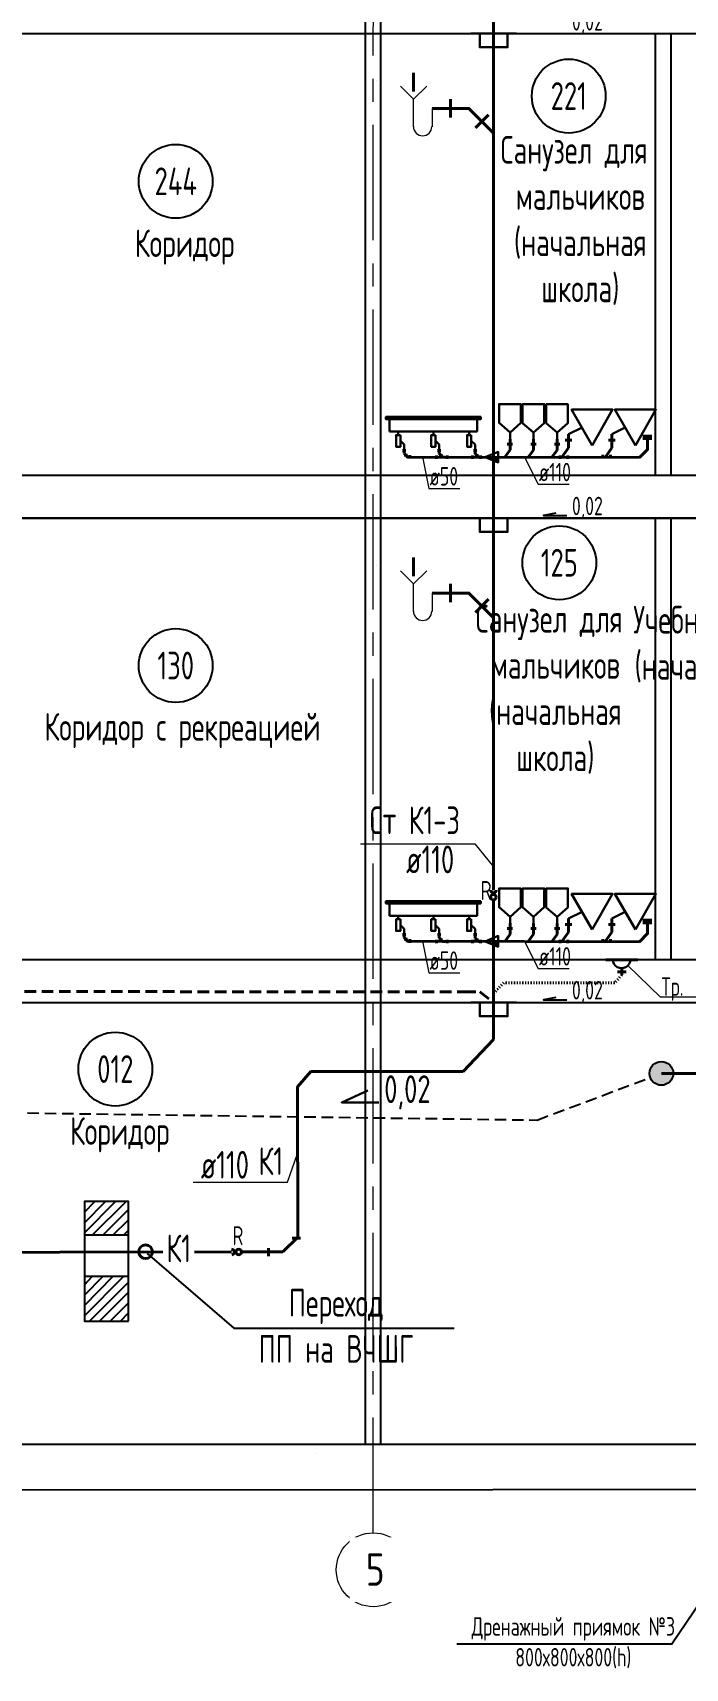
# Model space of a CAD drawing. Header units: millimetres. Extents: x -8689834 to 9419935, y -117443 to 166298.
# Drawn here: x -157798 to -150728, y -59613 to -41899 of the extents above; entities that cross this region are included whole.
import ezdxf
from ezdxf.enums import TextEntityAlignment as Align

# ---------------------------------------------------------------- set-up
doc = ezdxf.new("R2010")
doc.units = ezdxf.units.MM
doc.header["$MEASUREMENT"] = 0
for name, pattern in [('01_base$0$DASHED2', [0.375, 0.25, -0.125]), ('ACAD_ISO03W100', [30, 12, -18]), ('CENTER', [2, 1.25, -0.25, 0.25, -0.25])]:
    doc.linetypes.add(name, pattern=pattern)
doc.layers.get('0').update_dxf_attribs({"color": 250, "lineweight": 9})
for name, color, linetype in [('PDF _0', 7, 'Continuous'), ('PDF __ВК-Text VK', 7, 'Continuous'), ('PDF __ВК-Text В1', 7, 'Continuous'), ('PDF __ВК-В1', 5, 'Continuous'), ('PDF __ВК-К3', 7, 'Continuous'), ('PDF __ВК-переход', 7, 'Continuous'), ('PDF __ВК-переход с пл. на чуг.', 1, 'Continuous'), ('PDF __ВК-противопожарные муфты', 1, 'Continuous'), ('PDF __ВК-стены', 7, 'Continuous'), ('PDF __ВК-текст К2', 7, 'Continuous'), ('PDF __ВК-текст Канал', 7, 'Continuous'), ('PDF __К14', 3, 'Continuous'), ('PDF __Сантехника', 7, 'Continuous'), ('PDF _TEKSTBK', 7, 'Continuous'), ('АР_Кровля дорожки', 245, 'Continuous'), ('АР_Таблицы', 250, 'Continuous')]:
    doc.layers.add(name, color=color, linetype=linetype)
doc.layers.add('PDF __ВК-К1', color=7, linetype='Continuous', true_color=0xb80000)
for name, color, linetype, lineweight in [('АР_Маркер экспликации', 239, 'Continuous', 13), ('АР_Номер помещения', 1, 'Continuous', 25), ('АР_Оси', 195, 'Continuous', 9), ('АР_Помещения_площадь', 19, 'Continuous', 9), ('ВК_канализация', 32, 'Continuous', 15)]:
    doc.layers.add(name, color=color, linetype=linetype, lineweight=lineweight)
doc.styles.add('ISOCPEUR', font='isocpeur.ttf', dxfattribs={"width": 0.7})
doc.styles.get("Standard").update_dxf_attribs({"font": 'isocpeur.ttf', "width": 0.7})
doc.styles.add('ГОСТ 2.304', font='isocpeur.ttf', dxfattribs={"width": 0.7})

# ---------------------------------------------------------------- blocks, each defined once
blk = doc.blocks.new('*U1662')
at = {"layer": 'АР_Номер помещения', "color": 7}
blk.add_circle((-15720, 4793), 400, dxfattribs=at)
at = {"layer": 'АР_Помещения_площадь', "color": 7}
blk.add_line((-13545, 633), (-13545, 633), dxfattribs=at)
at = {"color": 7, "style": 'ISOCPEUR', "width": 0.7, "flags": 1}
blk.add_attdef('КАТЕГОРИЯ', (-499, -2092), '', height=250, dxfattribs=at)
at = {"layer": 'АР_Номер помещения', "color": 7, "style": 'ISOCPEUR', "width": 0.7}
blk.add_attdef('НОМЕР_ПОМЕЩЕНИЯ', text='', height=300, dxfattribs=at).set_placement((-15720, 4793), align=Align.MIDDLE_CENTER)
at = {"layer": 'АР_Помещения_площадь', "color": 7, "lineweight": 30, "width": 0.7, "flags": 104}
blk.add_attdef('ИМЯ_ПОМЕЩЕНИЯ', text='', height=100, dxfattribs=at).set_placement((158, 1217), align=Align.MIDDLE_CENTER)
at = {"layer": 'АР_Помещения_площадь', "color": 7, "style": 'ISOCPEUR', "width": 0.7}
blk.add_attdef('ПЛОЩАДЬ_ПОМЕЩЕНИЯ', text='', height=200, dxfattribs=at).set_placement((-13540, 880), align=Align.MIDDLE_RIGHT)

msp = doc.modelspace()

# ---------------------------------------------------------------- hatches: boundary and pattern name
at = {"layer": 'АР_Кровля дорожки', "ltscale": 500, "true_color": 0x000000}
h = msp.add_hatch(color=18, dxfattribs=at)
h.dxf.hatch_style = 1
edge = h.paths.add_edge_path()
edge.add_arc((-150987.9, -53169.7), 129, 0, 360)

# ---------------------------------------------------------------- linework, layer by layer
at = {"layer": 'PDF _0', "color": 3, "lineweight": 30}
msp.add_arc((-151418.4, -51936.7), 95.2, 179.99999, 0.00001, dxfattribs=at)
msp.add_arc((-151418.4, -51936.7), 95.2, 179.99999, 0.00001, dxfattribs=at)
at = {"layer": 'PDF __ВК-Text VK', "lineweight": 30}
msp.add_lwpolyline([(-154166.4, -53354.4), (-154449.2, -53483.9), (-154046.4, -53483.9)], dxfattribs=at)
at = {"layer": 'PDF __ВК-Text В1', "lineweight": 25}
for points in [[(-152129.2, -47104), (-152265.5, -47127), (-152012.2, -47127)], [(-152129.2, -52348.8), (-152265.5, -52371.9), (-152012.2, -52371.9)]]:
    msp.add_lwpolyline(points, dxfattribs=at)
at = {"layer": 'PDF __ВК-В1', "color": 244, "lineweight": 40, "true_color": 0x991b1e}
for points in [[(-152805.6, -51185), (-152805.4, -35018.8)], [(-152806.6, -52802.6), (-152806.5, -51291.7)]]:
    msp.add_lwpolyline(points, dxfattribs=at)
at = {"layer": 'PDF __ВК-К1', "lineweight": 40}
for points in [[(-153270.7, -42617.2), (-153270.7, -42816.2)], [(-153270.7, -42718.8), (-153469.7, -42718.8)], [(-153270.7, -42718.8), (-153071.8, -42718.8), (-152805.1, -42985.5)], [(-152860.1, -42786.6), (-152999.8, -42930.5)], [(-153270.7, -47968), (-153469.7, -47968)], [(-153270.7, -47866.4), (-153270.7, -48065.3)], [(-153270.7, -47968), (-153071.8, -47968), (-152805.1, -48234.6)], [(-152860.1, -48035.7), (-152999.8, -48179.6)], [(-151589.8, -51938.8), (-151242.7, -51938.8)]]:
    msp.add_lwpolyline(points, dxfattribs=at)
at = {"layer": 'PDF __ВК-К1', "color": 244, "lineweight": 40, "true_color": 0x991b1e}
for points in [[(-152599.2, -46354.9), (-152657.2, -46354.9)], [(-152626.9, -46299.7), (-152626.9, -46418.4)], [(-152344, -46355.5), (-152402, -46355.5)], [(-152371.6, -46300.3), (-152371.6, -46419)], [(-152088.8, -46356.1), (-152146.8, -46356.1)], [(-152116.4, -46300.9), (-152116.4, -46419.6)], [(-151992, -46395.9), (-152064.5, -46497.4)], [(-151957.4, -46313), (-152030, -46313)], [(-151992, -46247.4), (-151992, -46395.9)], [(-151523.7, -46395.9), (-151596.3, -46498.5)], [(-151489.2, -46313), (-151561.7, -46313)], [(-151523.7, -46247.4), (-151523.7, -46395.9)], [(-151224.5, -46499.4), (-151137, -46411.9), (-151137, -46293.2)], [(-151186.8, -46267.1), (-151089.6, -46267.1)], [(-151186.8, -46293.2), (-151089.6, -46293.2)], [(-153792.2, -46422.8), (-153755.8, -46422.8)], [(-153774.8, -46454.2), (-153774.8, -46417.8)], [(-153713.9, -46494.6), (-153738.2, -46494.6), (-153774.8, -46454.2)], [(-153774.8, -46473.3), (-153738.4, -46473.3)], [(-153714.1, -46509.7), (-153714.1, -46473.3)], [(-153422.7, -46478.4), (-153422.7, -46514.8)], [(-153412.3, -46422.8), (-153375.8, -46422.8)], [(-153393.2, -46458), (-153393.2, -46421.6)], [(-153334.2, -46495.4), (-153356.7, -46495.4), (-153393.2, -46458)], [(-153393.2, -46477.1), (-153356.8, -46477.1)], [(-153309, -46478.4), (-153309, -46514.8)], [(-153034.1, -46478.4), (-153034.1, -46514.8)], [(-153023.7, -46422.8), (-152987.2, -46422.8)], [(-153004.6, -46459.3), (-153004.6, -46422.8)], [(-152945.6, -46496.3), (-152968.1, -46496.3), (-153004.6, -46459.3)], [(-153004.6, -46478.4), (-152968.1, -46478.4)], [(-152945.6, -46514.8), (-152945.6, -46478.4)], [(-152626.9, -46418.4), (-152684.8, -46495.7)], [(-152371.6, -46419), (-152429.6, -46496.3)], [(-152116.4, -46419.6), (-152174.4, -46496.9)], [(-152085.1, -46515.6), (-152085.1, -46479.2)], [(-152001.4, -46515.6), (-152001.4, -46479.2)], [(-151620.8, -46506.8), (-151620.8, -46470.4)], [(-151537, -46506.8), (-151537, -46470.4)], [(-152626.9, -51544.6), (-152626.9, -51663.3)], [(-152371.6, -51545.2), (-152371.6, -51663.9)], [(-152116.4, -51545.8), (-152116.4, -51664.5)], [(-151992, -51492.3), (-151992, -51640.8)], [(-151523.7, -51492.3), (-151523.7, -51640.8)], [(-151224.5, -51744.3), (-151137, -51656.7), (-151137, -51538.1)], [(-151186.8, -51512), (-151089.6, -51512)], [(-151186.8, -51538.1), (-151089.6, -51538.1)], [(-153792.2, -51667.7), (-153755.8, -51667.7)], [(-153774.8, -51699.1), (-153774.8, -51662.6)], [(-153713.9, -51739.4), (-153738.2, -51739.4), (-153774.8, -51699.1)], [(-153774.8, -51718.2), (-153738.4, -51718.2)], [(-153714.1, -51754.6), (-153714.1, -51718.2)], [(-153422.7, -51723.2), (-153422.7, -51759.7)], [(-153412.3, -51667.7), (-153375.8, -51667.7)], [(-153393.2, -51702.9), (-153393.2, -51666.4)], [(-153334.2, -51740.3), (-153356.7, -51740.3), (-153393.2, -51702.9)], [(-153393.2, -51722), (-153356.8, -51722)], [(-153309, -51723.2), (-153309, -51759.7)], [(-153034.1, -51723.2), (-153034.1, -51759.7)], [(-153023.7, -51667.7), (-152987.2, -51667.7)], [(-153004.6, -51704.2), (-153004.6, -51667.7)], [(-152945.6, -51741.2), (-152968.1, -51741.2), (-153004.6, -51704.2)], [(-153004.6, -51723.2), (-152968.1, -51723.2)], [(-152945.6, -51759.7), (-152945.6, -51723.2)], [(-152626.9, -51663.3), (-152684.8, -51740.6)], [(-152599.2, -51599.8), (-152657.2, -51599.8)], [(-152371.6, -51663.9), (-152429.6, -51741.2)], [(-152344, -51600.4), (-152402, -51600.4)], [(-152116.4, -51664.5), (-152174.4, -51741.8)], [(-152088.8, -51601), (-152146.8, -51601)], [(-152085.1, -51760.5), (-152085.1, -51724.1)], [(-151992, -51640.8), (-152064.5, -51742.3)], [(-151957.4, -51557.9), (-152030, -51557.9)], [(-152001.4, -51760.5), (-152001.4, -51724.1)], [(-151620.8, -51751.7), (-151620.8, -51715.3)], [(-151523.7, -51640.8), (-151596.3, -51743.4)], [(-151489.2, -51557.9), (-151561.7, -51557.9)], [(-151537, -51751.7), (-151537, -51715.3)], [(-151589.8, -51938.8), (-151242.7, -51938.8)], [(-151369.7, -52070), (-151462.9, -52070)], [(-151369.7, -52070), (-151462.9, -52070)], [(-151416.3, -52103.9), (-151415.6, -52031.9)], [(-155244.2, -55061.6), (-155244.2, -55150.5)], [(-154926.8, -54942.9), (-155087.5, -55103.9)], [(-154986, -54955.7), (-154897.1, -54955.6)], [(-156387.1, -55104.4), (-158626.4, -55109.5)], [(-155642.6, -55104.7), (-156044.2, -55104.3)], [(-155087.5, -55103.9), (-155535.9, -55104)]]:
    msp.add_lwpolyline(points, dxfattribs=at)
at = {"layer": 'PDF __ВК-К1', "color": 244, "linetype": 'ACAD_ISO03W100', "lineweight": 40, "true_color": 0x991b1e}
msp.add_lwpolyline([(-151416.3, -52103.9), (-151492.5, -52188.5), (-152694, -52188.5), (-152804, -52302.8)], dxfattribs=at)
at = {"layer": 'PDF __ВК-К3', "lineweight": 25}
msp.add_lwpolyline([(-156759.3, -55853.8), (-156759.8, -54558.5), (-157238.2, -54558.7), (-157237.6, -55854)], close=True, dxfattribs=at)
for points in [[(-157238.2, -54562.9), (-157233.9, -54558.7)], [(-157238.1, -54787.3), (-157009.6, -54558.6)], [(-157238.1, -54673), (-157123.9, -54558.6)], [(-157238, -54897.3), (-156899.5, -54558.5)], [(-157153.3, -54922.7), (-156785.2, -54558.5)], [(-157039.1, -54922.6), (-156759.8, -54643.1)], [(-156929, -54922.6), (-156759.7, -54757.4)], [(-156814.7, -54922.5), (-156759.7, -54867.5)], [(-156759.7, -54922.5), (-157238, -54922.7)], [(-156759.5, -55371.2), (-157237.8, -55371.4)], [(-157237.8, -55460.3), (-157153.2, -55371.4)], [(-157237.7, -55794.7), (-156814.5, -55371.3)], [(-157237.7, -55684.7), (-156928.8, -55371.3)], [(-157237.7, -55570.4), (-157038.9, -55371.3)], [(-157182.6, -55854), (-156759.5, -55430.5)], [(-157072.5, -55853.9), (-156759.4, -55540.6)], [(-156958.2, -55853.9), (-156759.4, -55654.8)], [(-156848.2, -55853.8), (-156759.3, -55764.9)]]:
    msp.add_lwpolyline(points, dxfattribs=at)
at = {"layer": 'PDF __ВК-переход', "lineweight": 25}
for points in [[(-152756.1, -46555.1), (-152756.1, -46436.6), (-152895.8, -46495.8), (-152756.1, -46555.1), (-152756.1, -46436.6), (-152895.8, -46495.8), (-152756.1, -46555.1), (-152895.8, -46495.8), (-152756.1, -46436.6)], [(-152756.1, -51800), (-152756.1, -51681.4), (-152895.8, -51740.7), (-152756.1, -51800), (-152756.1, -51681.4), (-152895.8, -51740.7), (-152756.1, -51800), (-152895.8, -51740.7), (-152756.1, -51681.4)]]:
    msp.add_lwpolyline(points, close=True, dxfattribs=at)
at = {"layer": 'PDF __ВК-переход с пл. на чуг.', "lineweight": 40}
msp.add_circle((-156575.5, -55102.4), 74.1, dxfattribs=at)
at = {"layer": 'PDF __ВК-противопожарные муфты', "lineweight": 30}
for points in [[(-153052.2, -41908.3), (-152806.6, -41908.3), (-152556.9, -41908.3)], [(-152954.8, -41908.3), (-152954.8, -42056.5), (-152654.2, -42056.5), (-152654.2, -41908.3)], [(-153052.2, -47157.4), (-152806.6, -47157.4), (-152556.9, -47157.4)], [(-152954.8, -47157.4), (-152954.8, -47305.6), (-152654.2, -47305.6), (-152654.2, -47157.4)], [(-153052.2, -52402.3), (-152806.6, -52402.3), (-152556.9, -52402.3)], [(-152954.8, -52402.3), (-152954.8, -52550.5), (-152654.2, -52550.5), (-152654.2, -52402.3)]]:
    msp.add_lwpolyline(points, dxfattribs=at)
at = {"layer": 'PDF __ВК-стены', "color": 18, "lineweight": 25, "true_color": 0x000000}
for points in [[(-154197.9, -30487.3), (-154197.9, -57185.8)], [(-154028.6, -30487.3), (-154028.6, -57185.8)], [(-171417.8, -41908.3), (-116540.8, -41908.3)], [(-171417.8, -41908.3), (-116540.8, -41908.3)], [(-151053.3, -41908.3), (-151053.3, -46691.8)], [(-150884, -41908.3), (-150884, -46691.8)], [(-171417.8, -46691.8), (-116540.8, -46691.8)], [(-171417.8, -47153.2), (-116540.8, -47153.2)], [(-171417.8, -47157.4), (-116540.8, -47157.4)], [(-151053.3, -47153.2), (-151053.3, -51936.7)], [(-150884, -47153.2), (-150884, -51936.7)], [(-171417.8, -51936.7), (-116540.8, -51936.7)], [(-171417.8, -52402.3), (-116540.8, -52402.3)], [(-171417.8, -52402.3), (-116540.8, -52402.3)], [(-171130, -57185.8), (-116540.8, -57185.8)], [(-251262.1, -57746.2), (-116540.8, -57651.4)]]:
    msp.add_lwpolyline(points, dxfattribs=at)
at = {"layer": 'PDF __ВК-текст К2', "lineweight": 25}
msp.add_lwpolyline([(-150168.8, -58312.1), (-150874, -59351.4), (-150922.1, -59351.4), (-153203.5, -59351.4)], dxfattribs=at)
at = {"layer": 'PDF __ВК-текст Канал', "lineweight": 25}
msp.add_lwpolyline([(-156556.4, -55121.4), (-155620.6, -55929.5), (-155569.8, -55929.5), (-153233.1, -55928.5)], dxfattribs=at)
at = {"layer": 'PDF __К14', "lineweight": 40}
for points in [[(-153672.9, -42536.8), (-153672.9, -42333.6)], [(-153672.9, -47785.9), (-153672.9, -47582.7)]]:
    msp.add_lwpolyline(points, dxfattribs=at)
at = {"layer": 'PDF __Сантехника', "lineweight": 30}
for points in [[(-152626.9, -46299.7), (-152626.9, -46227.9), (-152510.9, -46125.8), (-152510.9, -45921.4), (-152745.6, -45921.4), (-152745.6, -46125.8), (-152626.9, -46227.9)], [(-152371.6, -46300.3), (-152371.6, -46228.5), (-152255.7, -46126.4), (-152255.7, -45922), (-152490.4, -45922), (-152490.4, -46126.4), (-152371.6, -46228.5)], [(-152116.4, -46300.9), (-152116.4, -46229.1), (-152000.5, -46126.9), (-152000.5, -45922.6), (-152235.2, -45922.6), (-152235.2, -46126.9), (-152116.4, -46229.1)], [(-153932.8, -46218.1), (-153932.8, -46084.5)], [(-153759.3, -46084.5), (-153932.8, -46084.5)], [(-153932.8, -46218.1), (-152982, -46218.1)], [(-153837.3, -46218.1), (-153837.3, -46256.3)], [(-153457.4, -46218.1), (-153457.4, -46256.3)], [(-153068.8, -46218.1), (-153068.8, -46256.3)], [(-152982, -46218.1), (-152982, -46084.5)], [(-151846.9, -46174.9), (-151992, -46247.4)], [(-151378.6, -46174.9), (-151523.7, -46247.4)], [(-153774.9, -46360.4), (-153814.8, -46320.5)], [(-153774.9, -46422.8), (-153774.9, -46360.4)], [(-153393.2, -46360.4), (-153434.8, -46320.5)], [(-153393.2, -46422.8), (-153393.2, -46360.4)], [(-153004.6, -46360.4), (-153046.2, -46320.5)], [(-153004.6, -46422.8), (-153004.6, -46360.4)], [(-152626.9, -51544.6), (-152626.9, -51472.8), (-152510.9, -51370.6), (-152510.9, -51166.3), (-152745.6, -51166.3), (-152745.6, -51370.6), (-152626.9, -51472.8)], [(-152371.6, -51545.2), (-152371.6, -51473.4), (-152255.7, -51371.2), (-152255.7, -51166.9), (-152490.4, -51166.9), (-152490.4, -51371.2), (-152371.6, -51473.4)], [(-152116.4, -51545.8), (-152116.4, -51474), (-152000.5, -51371.8), (-152000.5, -51167.5), (-152235.2, -51167.5), (-152235.2, -51371.8), (-152116.4, -51474)], [(-153932.8, -51463), (-153932.8, -51329.4)], [(-153759.3, -51329.4), (-153932.8, -51329.4)], [(-152982, -51463), (-152982, -51329.4)], [(-153932.8, -51463), (-152982, -51463)], [(-153837.3, -51463), (-153837.3, -51501.2)], [(-153457.4, -51463), (-153457.4, -51501.2)], [(-153068.8, -51463), (-153068.8, -51501.2)], [(-151846.9, -51419.7), (-151992, -51492.3)], [(-151378.6, -51419.7), (-151523.7, -51492.3)], [(-153774.9, -51605.3), (-153814.8, -51565.4)], [(-153774.9, -51667.7), (-153774.9, -51605.3)], [(-153393.2, -51605.3), (-153434.8, -51565.4)], [(-153393.2, -51667.7), (-153393.2, -51605.3)], [(-153004.6, -51605.3), (-153046.2, -51565.4)], [(-153004.6, -51667.7), (-153004.6, -51605.3)]]:
    msp.add_lwpolyline(points, dxfattribs=at)
for points in [[(-151736.4, -46368.3), (-151515.3, -45981.4), (-151960.9, -45981.4)], [(-151268.1, -46368.3), (-151047, -45981.4), (-151492.6, -45981.4)], [(-152943.9, -46060.3), (-153970.9, -46060.3), (-153970.9, -46084.5), (-152943.9, -46084.5)], [(-153814.8, -46256.3), (-153861.6, -46256.3), (-153861.6, -46382.9), (-153814.8, -46382.9)], [(-153434.8, -46256.3), (-153479.9, -46256.3), (-153479.9, -46382.9), (-153434.8, -46382.9)], [(-153046.2, -46256.3), (-153091.3, -46256.3), (-153091.3, -46382.9), (-153046.2, -46382.9)], [(-152943.9, -51305.1), (-153970.9, -51305.1), (-153970.9, -51329.4), (-152943.9, -51329.4)], [(-151736.4, -51613.2), (-151515.3, -51226.3), (-151960.9, -51226.3)], [(-151268.1, -51613.2), (-151047, -51226.3), (-151492.6, -51226.3)], [(-153814.8, -51501.2), (-153861.6, -51501.2), (-153861.6, -51627.8), (-153814.8, -51627.8)], [(-153434.8, -51501.2), (-153479.9, -51501.2), (-153479.9, -51627.8), (-153434.8, -51627.8)], [(-153046.2, -51501.2), (-153091.3, -51501.2), (-153091.3, -51627.8), (-153046.2, -51627.8)]]:
    msp.add_lwpolyline(points, close=True, dxfattribs=at)
at = {"layer": 'PDF _TEKSTBK', "lineweight": 18}
for points in [[(-153672.9, -42617.2), (-153812.5, -42477.6)], [(-153672.9, -42917.8), (-153672.9, -42617.2), (-153528.9, -42477.6)], [(-153469.7, -42718.8), (-153469.7, -42917.8)], [(-153672.9, -47866.4), (-153812.5, -47726.7)], [(-153672.9, -48166.9), (-153672.9, -47866.4), (-153528.9, -47726.7)], [(-153469.7, -47968), (-153469.7, -48166.9)]]:
    msp.add_lwpolyline(points, dxfattribs=at)
for centre in [(-153573.4, -42915.7), (-153573.4, -48164.8)]:
    msp.add_arc(centre, 99.5, 180.00001, 359.99999, dxfattribs=at)
at = {"layer": 'АР_Кровля дорожки', "color": 244, "linetype": '01_base$0$DASHED2', "lineweight": 40, "ltscale": 500, "true_color": 0x991b1e}
msp.add_lwpolyline([(-168594.3, -51936.7), (-168594.3, -51936.7), (-168594.3, -52151.7), (-168386.9, -52276.4), (-153121.6, -52287.3), (-152953.2, -52286.6), (-152806.6, -52402.3)], dxfattribs=at)
at = {"layer": 'АР_Кровля дорожки', "color": 7, "linetype": '01_base$0$DASHED2', "ltscale": 500}
msp.add_lwpolyline([(-176603.1, -53338.6), (-152333.1, -53675.6), (-151108.6, -53215.1)], dxfattribs=at)
at = {"layer": 'АР_Кровля дорожки', "color": 244, "lineweight": 40, "ltscale": 500, "true_color": 0x991b1e}
msp.add_lwpolyline([(-153135, -53151.1), (-154785.2, -53149)], dxfattribs=at)
at = {"layer": 'АР_Кровля дорожки', "color": 7, "ltscale": 500}
msp.add_circle((-150987.9, -53169.7), 129, dxfattribs=at)
at = {"layer": 'АР_Оси', "color": 18, "ltscale": 0.5, "true_color": 0x000000}
msp.add_circle((-154108.9, -58546.7), 400, dxfattribs=at)
at = {"layer": 'ВК_канализация', "color": 244, "lineweight": 40, "ltscale": 500, "true_color": 0x991b1e}
for points in [[(-153713.9, -46494.6), (-151224.5, -46499.4)], [(-152756.1, -46495.8), (-152806.6, -46551.3)], [(-152806.2, -51231.7), (-152806, -51215)], [(-153713.9, -51739.4), (-151224.5, -51744.3)], [(-152756.1, -51740.7), (-152806.6, -51796.2)], [(-152806.6, -52803.4), (-153135, -53151.1)], [(-154926.8, -54942.9), (-154930.2, -53316.9), (-154785.2, -53149)], [(-150987.9, -53169.7), (-146359.6, -53170.3)], [(-155595.9, -55104.3), (-155612.6, -55104.5)]]:
    msp.add_lwpolyline(points, dxfattribs=at)
at = {"layer": 'ВК_канализация', "color": 18, "lineweight": 13, "ltscale": 500, "true_color": 0x000000}
for points in [[(-153573.5, -46494.2), (-153506.8, -46836.1), (-153171.5, -46836.1)], [(-152470.7, -46497), (-152322.5, -46790.1), (-151987.3, -46790.1)], [(-154245.9, -50682.4), (-153006.9, -50682.4), (-152806.6, -50933.6)], [(-153573.5, -51739.1), (-153506.8, -52081), (-153171.5, -52081)], [(-152470.7, -51741.8), (-152322.5, -52034.9), (-151987.3, -52034.9)], [(-150370.7, -52344.7), (-150995.6, -52344.7), (-151349.9, -52002.8)], [(-156061, -54349.8), (-155037.1, -54349.4), (-154932.2, -54047.5)]]:
    msp.add_lwpolyline(points, dxfattribs=at)
at = {"layer": 'ВК_канализация', "color": 244, "lineweight": 40, "ltscale": 500, "true_color": 0x991b1e}
for centre in [(-152806.6, -51261.7), (-155565.9, -55104.1)]:
    msp.add_circle(centre, 30, dxfattribs=at)
for centre, start, end in [((-152805.6, -51185), 179.27075, 359.27075), ((-155642.6, -55104.7), 270.50316, 90.50316)]:
    msp.add_arc(centre, 30, start, end, dxfattribs=at)

# ---------------------------------------------------------------- block references
at = {"layer": 'АР_Маркер экспликации', "color": 7}
ref = msp.add_blockref('*U1662', (-140528.4, -43052.4), dxfattribs=at)
ref.add_attrib('НОМЕР_ПОМЕЩЕНИЯ', '347', dxfattribs={"layer": 'АР_Номер помещения', "color": 7, "height": 300, "style": 'ISOCPEUR', "width": 0.7}).set_placement((-156248.2, -38259), align=Align.MIDDLE_CENTER)
ref = msp.add_blockref('*U1662', (-136271, -47378.1), dxfattribs=at)
ref.add_attrib('НОМЕР_ПОМЕЩЕНИЯ', '221', dxfattribs={"layer": 'АР_Номер помещения', "color": 7, "height": 300, "style": 'ISOCPEUR', "width": 0.7}).set_placement((-151990.7, -42584.7), align=Align.MIDDLE_CENTER)
ref = msp.add_blockref('*U1662', (-140528.4, -48301.5), dxfattribs=at)
ref.add_attrib('НОМЕР_ПОМЕЩЕНИЯ', '244', dxfattribs={"layer": 'АР_Номер помещения', "color": 7, "height": 300, "style": 'ISOCPEUR', "width": 0.7}).set_placement((-156248.2, -43508.1), align=Align.MIDDLE_CENTER)
ref = msp.add_blockref('*U1662', (-136373.3, -52432.9), dxfattribs=at)
ref.add_attrib('НОМЕР_ПОМЕЩЕНИЯ', '125', dxfattribs={"layer": 'АР_Номер помещения', "color": 7, "height": 300, "style": 'ISOCPEUR', "width": 0.7}).set_placement((-152093, -47639.6), align=Align.MIDDLE_CENTER)
ref = msp.add_blockref('*U1662', (-140528.4, -53546.4), dxfattribs=at)
ref.add_attrib('НОМЕР_ПОМЕЩЕНИЯ', '130', dxfattribs={"layer": 'АР_Номер помещения', "color": 7, "height": 300, "style": 'ISOCPEUR', "width": 0.7}).set_placement((-156248.2, -48753), align=Align.MIDDLE_CENTER)
ref = msp.add_blockref('*U1662', (-141183.2, -57916.5), dxfattribs=at)
ref.add_attrib('НОМЕР_ПОМЕЩЕНИЯ', '012', dxfattribs={"layer": 'АР_Номер помещения', "color": 7, "height": 300, "style": 'ISOCPEUR', "width": 0.7}).set_placement((-156902.9, -53123.2), align=Align.MIDDLE_CENTER)

# ---------------------------------------------------------------- texts
at = {"layer": 'АР_Таблицы', "ltscale": 100, "attachment_point": 4, "style": 'ISOCPEUR'}
for s, insert, char_height, width in [('\\pxi-1,l1,t1,5;0,02', (-151956.5, -41798.9), 200, 7500), ('\\pxi-1,l1,qc,t1,5;Санузел для\\P мальчиков\\P (начальная\\P школа)', (-153477.5, -43931.9), 300, 3089.672), ('\\pxi-1,l1,t1,5;Коридор ', (-156691.1, -44219.7), 300, 9470.463), ('\\pxi-1,l1,t1,5;ø110', (-152314.7, -46657.4), 200, 7500), ('\\pxi-1,l1,t1,5;ø50', (-153499, -46703.4), 200, 7500), ('\\pxi-1,l1,t1,5;0,02', (-151956.5, -47048), 200, 7500), ('\\pxi-1,l1,qc,t1,5;Санузел для\\P мальчиков\\P (начальная\\P школа)', (-153747.6, -49010.7), 300, 3089.672), ('\\pxi-1,l1,qc,t1,5;Учебные кабинеты \\P(начальная школа)', (-152058.6, -48521.2), 300, 3979.825), ('\\pxi-1,l1,t1,5;Коридор с рекреацией', (-157671.1, -49456.8), 300, 9470.463), ('\\pxi-1,l1,t1,5;Ст К1-3', (-154146.9, -50429.3), 300, 7500), ('\\pxi-1,l1,t1,5;ø110', (-153753.3, -50852.8), 300, 7500), ('\\pxi-1,l1,t1,5;ø50', (-153499, -51948.3), 200, 7500), ('\\pxi-1,l1,t1,5;ø110', (-152314.7, -51902.3), 200, 7500), ('\\pxi-1,l1,t1,5;0,02', (-151956.5, -52292.9), 200, 7500), ('\\pxi-1,l1,t1,5;Коридор ', (-157394, -53834.9), 300, 9470.463)]:
    msp.add_mtext(s, dxfattribs=dict(at, insert=insert, char_height=char_height, width=width))
at = {"layer": 'ВК_канализация', "color": 18, "ltscale": 100, "true_color": 0x000000, "attachment_point": 4, "style": 'ISOCPEUR'}
for s, insert, char_height, width in [('R', (-152945.8, -51189.1), 205.4, 5730.034), ('Тр.', (-150986.7, -52256.3), 200, 5891.51), ('0,02', (-153990.1, -53376.1), 300, 5891.51), ('R', (-155634.3, -54928.8), 205.4, 5730.034), ('\\pxqc;Дренажный приямок №3\\P800х800х800(h)', (-154887.3, -59336.8), 200, 5891.51)]:
    msp.add_mtext(s, dxfattribs=dict(at, insert=insert, char_height=char_height, width=width))
at = {"layer": 'ВК_канализация', "color": 18, "ltscale": 100, "true_color": 0x000000, "char_height": 300, "attachment_point": 6, "rotation": 0.02348, "style": 'ISOCPEUR'}
for s, insert, width in [('\\pxi-1,l1,t1,5;ø110', (-155454.6, -54159.8), 7500), ('К1', (-155085.4, -54121), 5891.51), ('\\pxi-1,l1,t1,5;К1', (-156082.6, -55065.6), 7500), ('\\pxi-1,l1,qc,t1,5;Переход \\PПП на ВЧШГ', (-153399.3, -55903.6), 2224.257)]:
    msp.add_mtext(s, dxfattribs=dict(at, insert=insert, width=width))

# ---------------------------------------------------------------- next in the draw order: texts
at = {"layer": 'АР_Оси', "color": 18, "true_color": 0x000000, "insert": (-154189.3, -58368.9), "char_height": 350, "attachment_point": 1, "line_spacing_factor": 1.149209, "style": 'ГОСТ 2.304', "bg_fill": 2}
msp.add_mtext('{\\W0.8;5}', dxfattribs=at)

# ---------------------------------------------------------------- next in the draw order: linework, layer by layer
at = {"layer": 'АР_Оси', "color": 18, "linetype": 'CENTER', "ltscale": 1000, "true_color": 0x000000}
msp.add_line((-154108.9, -58146.7), (-154106.7, -27075.6), dxfattribs=at)

doc.saveas('drawing.dxf')
